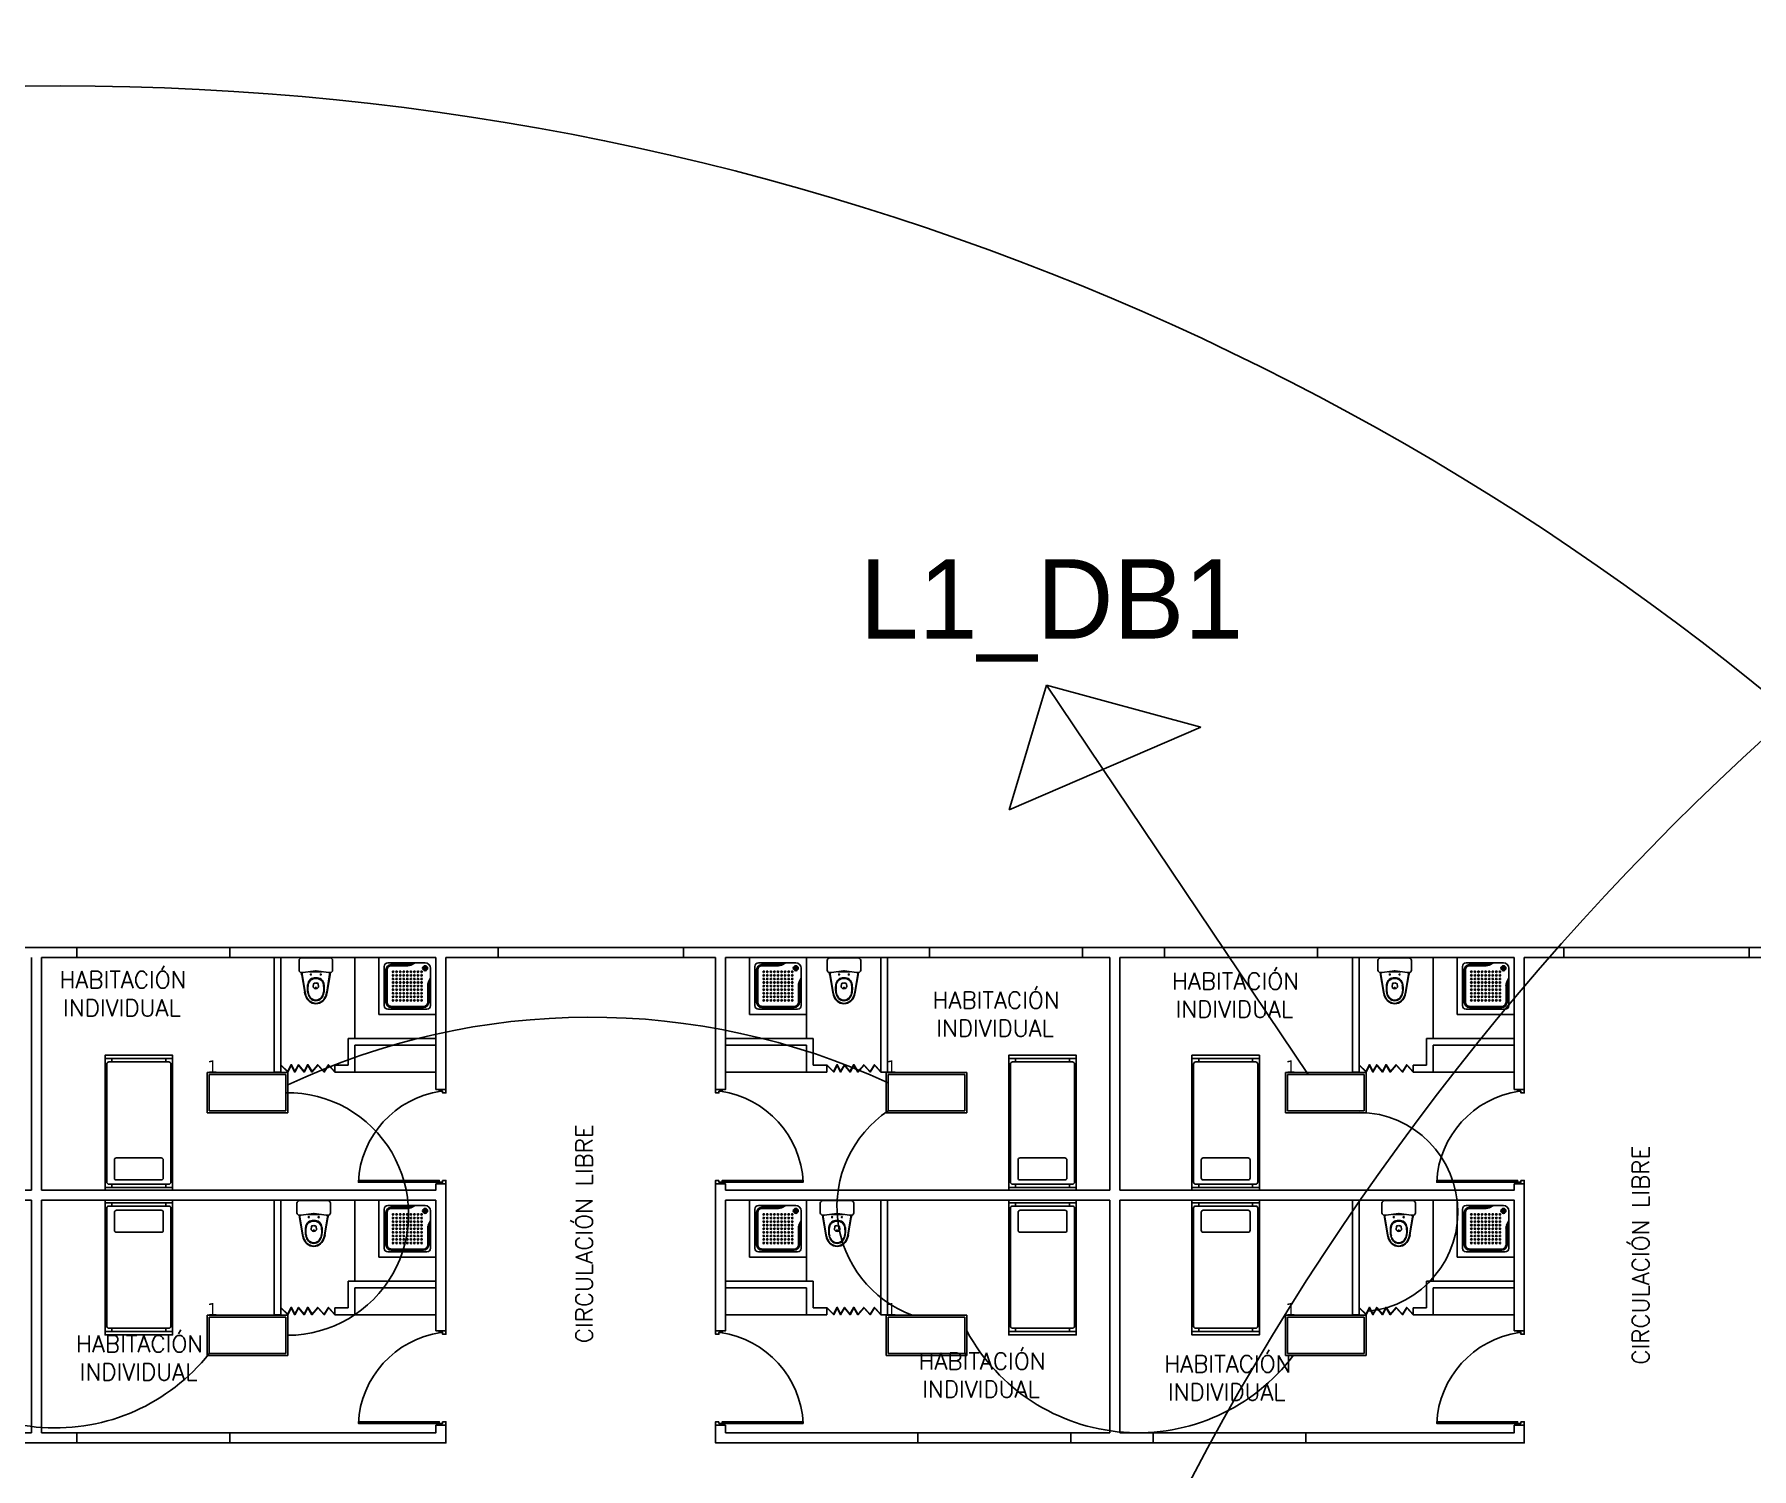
# Model space of a CAD drawing. Header units: metres. Extents: x -24 to 527, y -154 to 95.
# Drawn here: x 16.04 to 41.52, y 48.71 to 69.99 of the extents above; entities that cross this region are included whole.
import ezdxf

# ---------------------------------------------------------------- set-up
doc = ezdxf.new("R2010")
doc.units = ezdxf.units.M
doc.header["$MEASUREMENT"] = 0
for name, color, linetype in [('AN-TEXTO', 3, 'Continuous'), ('AR-MOBILIRIO', 1, 'Continuous'), ('AR-MUROS', 6, 'Continuous'), ('AR-PUERTAS', 2, 'Continuous'), ('AR-VENTANAS', 2, 'Continuous'), ('S.H.', 2, 'Continuous')]:
    doc.layers.add(name, color=color, linetype=linetype)
doc.layers.add('EQUIPO', color=1, linetype='Continuous', lineweight=0)
doc.styles.add('REGULAR-2.5', font='romans.shx', dxfattribs={"height": 2.5})
doc.styles.add('TableTextStyle', font='')
doc.styles.get('TableTextStyle').set_extended_font_data('VERDANA.TTF')

# ---------------------------------------------------------------- blocks, each defined once
blk = doc.blocks.new('AR-PUERTA 2')
at = {"layer": 'AR-PUERTAS', "linetype": 'Continuous'}
for points in [[(-1.354, -0.058), (-1.354, -0.008), (-1.329, -0.008), (-1.329, 0.042), (-1.379, 0.042), (-1.379, -0.058)], [(-0.029, -0.008), (-0.029, 0.042), (0.021, 0.042), (0.021, -0.058), (-0.004, -0.058), (-0.004, -0.008)], [(-0.004, -0.058), (-0.004, -1.258), (-0.029, -1.258), (-0.029, -0.058)]]:
    blk.add_lwpolyline(points, close=True, dxfattribs=at)
blk.add_arc((0.061, 0.169), 1.428, 188.1236, 267.3924, dxfattribs=at)
blk = doc.blocks.new('31643339')
at = {"layer": 'AR-MOBILIRIO'}
for p, q in [((0.038, 0.5), (0.038, -0.5)), ((0.038, 0.4), (0.087, 0.4)), ((1.9, 0.4), (1.95, 0.4)), ((1.95, 0.5), (1.95, -0.5)), ((0.038, -0.4), (0.087, -0.4)), ((1.9, -0.4), (1.95, -0.4))]:
    blk.add_line(p, q, dxfattribs=at)
blk.add_lwpolyline([(0, -0.5), (0, 0.5), (2, 0.5), (2, -0.5)], close=True, dxfattribs=at)
for points in [[(1.87, 0.475, -0.414214), (1.9, 0.445), (1.9, -0.445, -0.414214), (1.87, -0.475), (0.117, -0.475, -0.414214), (0.087, -0.445), (0.087, 0.445, -0.414214), (0.117, 0.475)], [(0.15, -0.332, 0.414214), (0.18, -0.362), (0.447, -0.362, 0.414214), (0.477, -0.332), (0.477, 0.333, 0.414214), (0.447, 0.363), (0.18, 0.363, 0.414214), (0.15, 0.333)]]:
    blk.add_lwpolyline(points, format="xyb", close=True, dxfattribs=at)
blk = doc.blocks.new('AR-PUERTA ACORDION')
at = {"layer": 'AR-PUERTAS'}
blk.add_lwpolyline([(-0.386, 0.049), (-0.288, -0.046), (-0.235, 0.057), (-0.185, -0.044), (-0.129, 0.054), (-0.046, -0.045), (0.01, 0.056), (0.073, -0.046), (0.158, 0.053), (0.252, -0.046), (0.317, 0.054), (0.41, -0.047), (0.41, -0.054), (0.318, 0.046), (0.253, -0.054), (0.158, 0.046), (0.072, -0.054), (0.01, 0.046), (-0.045, -0.054), (-0.128, 0.046), (-0.185, -0.054), (-0.235, 0.046), (-0.287, -0.054), (-0.39, 0.046)], close=True, dxfattribs=at)
blk = doc.blocks.new('A$C05366594')
at = {"layer": 'AR-MOBILIRIO', "linetype": 'Continuous'}
for p, q in [((0, 0), (0, 0.72)), ((0, 0.72), (0.72, 0.72)), ((0.113, 0.653), (0.585, 0.653)), ((0.428, 0.653), (0.397, 0.637)), ((0.72, 0.72), (0.72, 0)), ((0.068, 0.113), (0.068, 0.608)), ((0.09, 0.563), (0.09, 0.158)), ((0.367, 0.63), (0.158, 0.63)), ((0.653, 0.585), (0.653, 0.113)), ((0.63, 0.367), (0.63, 0.158)), ((0.653, 0.428), (0.637, 0.397)), ((0.72, 0), (0, 0)), ((0.608, 0.068), (0.113, 0.068)), ((0.563, 0.09), (0.158, 0.09))]:
    blk.add_line(p, q, dxfattribs=at)
at = {"layer": 'AR-MOBILIRIO', "color": 250}
for p, q in [((0.458, 0.653), (0.403, 0.625)), ((0.104, 0.563), (0.104, 0.158)), ((0.367, 0.617), (0.158, 0.617)), ((0.653, 0.458), (0.625, 0.403)), ((0.617, 0.367), (0.617, 0.158)), ((0.563, 0.104), (0.158, 0.104))]:
    blk.add_line(p, q, dxfattribs=at)
at = {"layer": 'AR-MOBILIRIO', "linetype": 'Continuous'}
for centre, major_axis, start_param, end_param in [((0.113, 0.608), (0.0318, 0.0318), 0.785398, 2.356194), ((0.585, 0.585), (0.0477, 0.0477), 5.497787, 7.068583), ((0.158, 0.563), (0.0477, 0.0477), 0.785398, 2.356194), ((0.367, 0.698), (0.0477, 0.0477), 3.926991, 4.390638), ((0.698, 0.367), (-0.0477, 0.0477), 0.321751, 0.785398), ((0.113, 0.113), (-0.0318, 0.0318), 0.785398, 2.356194), ((0.158, 0.158), (-0.0477, 0.0477), 0.785398, 2.356194), ((0.158, 0.158), (-0.0477, 0.0477), 0.785398, 2.356194), ((0.563, 0.158), (0.0477, 0.0477), 3.926991, 5.497787), ((0.608, 0.113), (-0.0318, 0.0318), 2.356194, 3.926991)]:
    blk.add_ellipse(centre, major_axis=major_axis, ratio=1, start_param=start_param, end_param=end_param, dxfattribs=at)
at = {"layer": 'AR-MOBILIRIO', "color": 250}
for centre, major_axis, start_param, end_param in [((0.158, 0.563), (-0.0382, 0.0382), -0.785398, 0.785398), ((0.18, 0.54), (-0.00636, 0.00636), -0.785398, 5.497787), ((0.18, 0.495), (-0.00636, 0.00636), -0.785398, 5.497787), ((0.18, 0.45), (-0.00636, 0.00636), -0.785398, 5.497787), ((0.225, 0.54), (0.00636, 0.00636), 0.785398, 7.068583), ((0.225, 0.495), (0.00636, 0.00636), 0.785398, 7.068583), ((0.225, 0.45), (0.00636, 0.00636), 0.785398, 7.068583), ((0.27, 0.54), (0.00636, 0.00636), 0.785398, 7.068583), ((0.27, 0.495), (0.00636, 0.00636), 0.785398, 7.068583), ((0.27, 0.45), (0.00636, 0.00636), 0.785398, 7.068583), ((0.315, 0.54), (-0.00636, 0.00636), -0.785398, 5.497787), ((0.315, 0.495), (-0.00636, 0.00636), -0.785398, 5.497787), ((0.315, 0.45), (-0.00636, 0.00636), -0.785398, 5.497787), ((0.36, 0.54), (-0.00636, 0.00636), -0.785398, 5.497787), ((0.36, 0.495), (-0.00636, 0.00636), -0.785398, 5.497787), ((0.36, 0.45), (-0.00636, 0.00636), -0.785398, 5.497787), ((0.367, 0.698), (0.0573, 0.0573), 3.926991, 4.390638), ((0.405, 0.54), (-0.00636, 0.00636), -0.785398, 5.497787), ((0.405, 0.495), (-0.00636, 0.00636), -0.785398, 5.497787), ((0.405, 0.45), (-0.00636, 0.00636), -0.785398, 5.497787), ((0.45, 0.54), (0.00636, 0.00636), 0.785398, 7.068583), ((0.45, 0.495), (0.00636, 0.00636), 0.785398, 7.068583), ((0.45, 0.45), (0.00636, 0.00636), 0.785398, 7.068583), ((0.495, 0.54), (0.00636, 0.00636), 0.785398, 7.068583), ((0.495, 0.495), (0.00636, 0.00636), 0.785398, 7.068583), ((0.495, 0.45), (0.00636, 0.00636), 0.785398, 7.068583), ((0.54, 0.54), (-0.00636, 0.00636), -0.785398, 5.497787), ((0.54, 0.495), (-0.00636, 0.00636), -0.785398, 5.497787), ((0.54, 0.45), (-0.00636, 0.00636), -0.785398, 5.497787), ((0.585, 0.585), (0.0223, 0.0223), 0.785398, 7.068583), ((0.585, 0.585), (-0.00955, 0.00955), -0.785398, 5.497787), ((0.576, 0.585), (0.00286, 0.00286), 0.785398, 7.068583), ((0.581, 0.592), (0.00286, 0.00286), 0.785398, 7.068583), ((0.581, 0.578), (0.00286, 0.00286), 0.785398, 7.068583), ((0.589, 0.592), (0.00286, 0.00286), 0.785398, 7.068583), ((0.589, 0.578), (0.00286, 0.00286), 0.785398, 7.068583), ((0.594, 0.585), (0.00286, 0.00286), 0.785398, 7.068583), ((0.18, 0.405), (-0.00636, 0.00636), -0.785398, 5.497787), ((0.18, 0.36), (-0.00636, 0.00636), -0.785398, 5.497787), ((0.18, 0.315), (-0.00636, 0.00636), -0.785398, 5.497787), ((0.18, 0.27), (-0.00636, 0.00636), -0.785398, 5.497787), ((0.18, 0.225), (-0.00636, 0.00636), -0.785398, 5.497787), ((0.225, 0.405), (0.00636, 0.00636), 0.785398, 7.068583), ((0.225, 0.36), (0.00636, 0.00636), 0.785398, 7.068583), ((0.225, 0.315), (0.00636, 0.00636), 0.785398, 7.068583), ((0.225, 0.27), (0.00636, 0.00636), 0.785398, 7.068583), ((0.225, 0.225), (0.00636, 0.00636), 0.785398, 7.068583), ((0.27, 0.405), (0.00636, 0.00636), 0.785398, 7.068583), ((0.27, 0.36), (0.00636, 0.00636), 0.785398, 7.068583), ((0.27, 0.315), (0.00636, 0.00636), 0.785398, 7.068583), ((0.27, 0.27), (0.00636, 0.00636), 0.785398, 7.068583), ((0.27, 0.225), (0.00636, 0.00636), 0.785398, 7.068583), ((0.315, 0.36), (-0.00636, 0.00636), -0.785398, 5.497787), ((0.315, 0.315), (-0.00636, 0.00636), -0.785398, 5.497787), ((0.315, 0.27), (-0.00636, 0.00636), -0.785398, 5.497787), ((0.315, 0.225), (-0.00636, 0.00636), -0.785398, 5.497787), ((0.315, 0.405), (-0.00636, 0.00636), -0.785398, 5.497787), ((0.36, 0.405), (-0.00636, 0.00636), -0.785398, 5.497787), ((0.36, 0.36), (-0.00636, 0.00636), -0.785398, 5.497787), ((0.36, 0.315), (-0.00636, 0.00636), -0.785398, 5.497787), ((0.36, 0.27), (-0.00636, 0.00636), -0.785398, 5.497787), ((0.36, 0.225), (-0.00636, 0.00636), -0.785398, 5.497787), ((0.405, 0.405), (-0.00636, 0.00636), -0.785398, 5.497787), ((0.405, 0.36), (-0.00636, 0.00636), -0.785398, 5.497787), ((0.405, 0.315), (-0.00636, 0.00636), -0.785398, 5.497787), ((0.405, 0.27), (-0.00636, 0.00636), -0.785398, 5.497787), ((0.405, 0.225), (-0.00636, 0.00636), -0.785398, 5.497787), ((0.45, 0.405), (0.00636, 0.00636), 0.785398, 7.068583), ((0.45, 0.36), (0.00636, 0.00636), 0.785398, 7.068583), ((0.45, 0.315), (0.00636, 0.00636), 0.785398, 7.068583), ((0.45, 0.27), (0.00636, 0.00636), 0.785398, 7.068583), ((0.45, 0.225), (0.00636, 0.00636), 0.785398, 7.068583), ((0.495, 0.405), (0.00636, 0.00636), 0.785398, 7.068583), ((0.495, 0.36), (0.00636, 0.00636), 0.785398, 7.068583), ((0.495, 0.315), (0.00636, 0.00636), 0.785398, 7.068583), ((0.495, 0.27), (0.00636, 0.00636), 0.785398, 7.068583), ((0.495, 0.225), (0.00636, 0.00636), 0.785398, 7.068583), ((0.54, 0.36), (-0.00636, 0.00636), -0.785398, 5.497787), ((0.54, 0.315), (-0.00636, 0.00636), -0.785398, 5.497787), ((0.54, 0.27), (-0.00636, 0.00636), -0.785398, 5.497787), ((0.54, 0.225), (-0.00636, 0.00636), -0.785398, 5.497787), ((0.54, 0.405), (-0.00636, 0.00636), -0.785398, 5.497787), ((0.698, 0.367), (-0.0573, 0.0573), 0.321751, 0.785398), ((0.158, 0.158), (-0.0382, 0.0382), 0.785398, 2.356194), ((0.158, 0.158), (0.0382, 0.0382), 2.356194, 3.926991), ((0.18, 0.18), (-0.00636, 0.00636), -0.785398, 5.497787), ((0.225, 0.18), (0.00636, 0.00636), 0.785398, 7.068583), ((0.27, 0.18), (0.00636, 0.00636), 0.785398, 7.068583), ((0.315, 0.18), (-0.00636, 0.00636), -0.785398, 5.497787), ((0.36, 0.18), (-0.00636, 0.00636), -0.785398, 5.497787), ((0.405, 0.18), (-0.00636, 0.00636), -0.785398, 5.497787), ((0.45, 0.18), (0.00636, 0.00636), 0.785398, 7.068583), ((0.495, 0.18), (0.00636, 0.00636), 0.785398, 7.068583), ((0.54, 0.18), (-0.00636, 0.00636), -0.785398, 5.497787), ((0.563, 0.158), (0.0382, 0.0382), 3.926991, 5.497787)]:
    blk.add_ellipse(centre, major_axis=major_axis, ratio=1, start_param=start_param, end_param=end_param, dxfattribs=at)
blk = doc.blocks.new('1p-toppiece')
at = {"layer": 'AR-MOBILIRIO'}
for p, q in [((-0.532, 0.174), (-0.265, 0.22)), ((-0.232, 0.219), (-0.531, 0.169)), ((-0.485, 0.003), (-0.485, 0.003)), ((-0.485, 0.003), (-0.485, 0.003)), ((-0.485, 0.003), (-0.485, 0.003)), ((-0.485, 0.003), (-0.485, 0.003)), ((-0.485, 0.003), (-0.485, 0.003)), ((-0.485, 0.003), (-0.485, 0.003)), ((-0.485, 0.003), (-0.485, 0.003)), ((-0.485, 0.003), (-0.485, 0.003)), ((-0.406, 0.039), (-0.443, 0.044)), ((-0.232, 0.22), (-0.232, 0.195)), ((-0.205, 0.008), (-0.232, 0.195)), ((-0.218, 0.098), (-0.218, 0.003)), ((-0.218, -0.093), (-0.218, 0.003)), ((-0.047, 0.26), (-0.192, 0.26)), ((-0.007, 0.22), (-0.007, -0.214)), ((-0.532, -0.169), (-0.265, -0.215)), ((-0.232, -0.214), (-0.531, -0.163)), ((-0.406, -0.034), (-0.443, -0.039)), ((-0.232, -0.189), (-0.205, -0.003)), ((-0.232, -0.189), (-0.232, -0.214)), ((-0.047, -0.254), (-0.192, -0.254))]:
    blk.add_line(p, q, dxfattribs=at)
blk.add_lwpolyline([(-0.467, -0.009, 0.139005), (-0.464, -0.009, 0.107089), (-0.461, -0.006, 0.080212), (-0.46, -0.002, 0.06796), (-0.459, 0.003, 0.06796), (-0.46, 0.007, 0.080212), (-0.461, 0.011, 0.107089), (-0.464, 0.014, 0.139005), (-0.467, 0.015, 0.139005), (-0.47, 0.014, 0.107089), (-0.473, 0.011, 0.080212), (-0.474, 0.007, 0.06796), (-0.475, 0.003, 0.06796), (-0.474, -0.002, 0.080212), (-0.473, -0.006, 0.107089), (-0.47, -0.009, 0.139005)], format="xyb", close=True, dxfattribs=at)
for centre in [(-0.26, 0.078), (-0.26, -0.072)]:
    blk.add_circle(centre, 0.008, dxfattribs=at)
for centre, radius, start, end in [((-0.545, -0.004), 0.165, 137.5273, 177.8064), ((-0.545, 0.009), 0.165, 182.1936, 222.4727), ((-0.545, -0.004), 0.159, 137.1746, 177.7477), ((-0.545, 0.009), 0.159, 182.2523, 222.8254), ((-0.518, -0.034), 0.206, 106.927, 136.493), ((-0.541, -0.003), 0.122, 134.1142, 177.24), ((-0.541, 0.008), 0.122, 182.76, 225.8858), ((-0.518, -0.034), 0.2, 106.5054, 136.1127), ((-0.541, -0.003), 0.115, 133.4423, 177.1285), ((-0.541, 0.008), 0.115, 182.8715, 226.5577), ((-0.519, -0.031), 0.157, 102.7254, 132.8308), ((-0.52, -0.03), 0.15, 101.8667, 132.1155), ((-0.482, -0.117), 0.296, 99.7929, 108.8085), ((-0.482, -0.12), 0.292, 99.5848, 108.4322), ((-0.482, -0.148), 0.279, 90.6669, 104.9929), ((-0.482, -0.156), 0.281, 90.6819, 104.1933), ((-0.474, -0.297), 0.428, 81.7587, 91.4179), ((-0.488, -0.362), 0.487, 81.705, 89.6761), ((-0.434, 0.003), 0.0456, 126.1832, 180), ((-0.434, 0.003), 0.0456, 180, 233.8168), ((-0.447, 0.019), 0.025, 82.2348, 126.1832), ((-0.434, -0.002), 0.123, 44.007, 82.2929), ((-0.431, -0.004), 0.132, 44.3018, 82.295), ((-0.408, 0.024), 0.015, 13.7696, 82.2348), ((-0.495, 0.003), 0.105, 0, 13.7696), ((-0.495, 0.003), 0.105, 346.2304, 0), ((-0.46, 0.006), 0.138, 358.6352, 34.0042), ((-0.46, -0.001), 0.138, 325.9958, 1.3648), ((-0.441, 0.008), 0.132, 357.4666, 37.446), ((-0.441, -0.003), 0.132, 322.554, 2.5334), ((-0.24, 0.073), 0.15, 87.0389, 99.7929), ((-0.192, 0.22), 0.04, 90, 180), ((-0.244, 0.003), 0.04, 351.6776, 8.3142), ((-0.047, 0.22), 0.04, 0, 90), ((-0.518, 0.039), 0.206, 223.507, 253.073), ((-0.518, 0.039), 0.2, 223.8873, 253.4946), ((-0.519, 0.036), 0.157, 227.1692, 257.2746), ((-0.52, 0.036), 0.15, 227.8845, 258.1333), ((-0.482, 0.122), 0.296, 251.1915, 260.2071), ((-0.482, 0.125), 0.292, 251.5678, 260.4152), ((-0.482, 0.153), 0.279, 255.0071, 269.3331), ((-0.482, 0.161), 0.281, 255.8067, 269.3181), ((-0.488, 0.368), 0.487, 270.3239, 278.295), ((-0.474, 0.302), 0.428, 268.5821, 278.2413), ((-0.447, -0.014), 0.025, 233.8168, 277.7652), ((-0.434, 0.007), 0.123, 277.7071, 315.993), ((-0.431, 0.009), 0.132, 277.705, 315.6982), ((-0.408, -0.019), 0.015, 277.7652, 346.2304), ((-0.24, -0.067), 0.15, 260.2071, 272.966), ((-0.192, -0.214), 0.04, 180, 270), ((-0.047, -0.214), 0.04, 270, 360)]:
    blk.add_arc(centre, radius, start, end, dxfattribs=at)

msp = doc.modelspace()

# ---------------------------------------------------------------- linework, layer by layer
at = {"layer": 'AR-MUROS'}
for p, q in [((20.7, 55.097), (22, 55.097)), ((27.6, 55.097), (26.3, 55.097)), ((36.7, 55.097), (38, 55.097)), ((20.8, 54.997), (22, 54.997)), ((27.5, 54.997), (26.3, 54.997)), ((36.8, 54.997), (38, 54.997)), ((20.7, 54.698), (20.5, 54.698)), ((20.5, 54.698), (20.5, 54.598)), ((20.5, 54.598), (20.8, 54.598)), ((20.8, 54.598), (22, 54.598)), ((27.5, 54.598), (26.3, 54.598)), ((27.8, 54.598), (27.5, 54.598)), ((27.6, 54.698), (27.8, 54.698)), ((27.8, 54.698), (27.8, 54.598)), ((36.7, 54.698), (36.5, 54.698)), ((36.5, 54.698), (36.5, 54.598)), ((36.5, 54.598), (36.8, 54.598)), ((36.8, 54.598), (38, 54.598)), ((22, 54.339), (22.15, 54.339)), ((22.15, 52.939), (22, 52.939)), ((20.7, 51.497), (22, 51.497)), ((27.6, 51.497), (26.3, 51.497)), ((36.7, 51.497), (38, 51.497)), ((20.8, 51.397), (22, 51.397)), ((27.5, 51.397), (26.3, 51.397)), ((36.8, 51.397), (38, 51.397)), ((20.7, 51.098), (20.5, 51.098)), ((20.5, 51.098), (20.5, 50.998)), ((20.5, 50.998), (20.8, 50.998)), ((20.8, 50.998), (22, 50.998)), ((27.5, 50.998), (26.3, 50.998)), ((27.8, 50.998), (27.5, 50.998)), ((27.6, 51.098), (27.8, 51.098)), ((27.8, 51.098), (27.8, 50.998)), ((36.7, 51.098), (36.5, 51.098)), ((36.5, 51.098), (36.5, 50.998)), ((36.5, 50.998), (36.8, 50.998)), ((36.8, 50.998), (38, 50.998)), ((22.15, 50.759), (22, 50.759)), ((22.15, 49.359), (22, 49.359))]:
    msp.add_line(p, q, dxfattribs=at)
for points in [[(93.94, 16.816), (93.94, 56.447), (0, 56.447), (0, 52.137)], [(16.15, 49.097), (10.15, 49.097), (10.15, 49.359), (10.3, 49.359), (10.3, 49.247), (16, 49.247), (16, 52.697), (10.3, 52.697), (10.3, 50.759), (10.15, 50.759), (10.15, 52.697), (10.15, 52.939), (10.3, 52.939), (10.3, 52.847), (16, 52.847), (16, 56.297)], [(16.15, 56.297), (22, 56.297)], [(16.15, 56.297), (22, 56.297)], [(16.15, 56.297), (16.15, 52.847)], [(19.6, 56.297), (19.6, 54.598), (19.7, 54.598), (19.7, 56.297)], [(20.8, 55.097), (20.8, 56.297)], [(22, 56.297), (22, 54.339)], [(22.15, 56.297), (26.15, 56.297)], [(22.15, 56.297), (26.15, 56.297)], [(22.15, 56.297), (22.15, 54.339)], [(32.15, 56.297), (32.15, 52.847), (38, 52.847), (38, 52.939), (38.15, 52.939), (38.15, 52.697), (38.15, 50.759), (38, 50.759), (38, 52.697), (32.15, 52.697), (32.15, 49.247), (38, 49.247), (38, 49.359), (38.15, 49.359), (38.15, 49.097), (32.15, 49.097), (26.15, 49.097), (26.15, 49.359), (26.3, 49.359)], [(32, 56.297), (32, 52.847), (26.3, 52.847), (26.3, 52.939), (26.15, 52.939), (26.15, 50.759), (26.3, 50.759), (26.3, 52.697), (32, 52.697), (32, 49.247), (26.3, 49.247), (26.3, 49.359)], [(26.15, 56.297), (26.15, 54.339), (26.3, 54.339), (26.3, 56.297)], [(26.3, 56.297), (32, 56.297)], [(26.3, 56.297), (32, 56.297)], [(27.5, 55.097), (27.5, 56.297)], [(28.7, 56.297), (28.7, 54.598), (28.6, 54.598), (28.6, 56.297)], [(32.15, 56.297), (38, 56.297)], [(32.15, 56.297), (38, 56.297)], [(35.6, 56.297), (35.6, 54.598), (35.7, 54.598), (35.7, 56.297)], [(36.8, 55.097), (36.8, 56.297)], [(38.15, 56.297), (38.15, 54.339), (38, 54.339), (38, 56.297)], [(38.15, 56.297), (42.15, 56.297)], [(38.15, 56.297), (42.15, 56.297)], [(20.7, 55.097), (20.7, 54.698)], [(27.6, 55.097), (27.6, 54.698)], [(36.7, 55.097), (36.7, 54.698)], [(20.8, 54.997), (20.8, 54.598)], [(27.5, 54.997), (27.5, 54.598)], [(36.8, 54.997), (36.8, 54.598)], [(22, 52.939), (22, 52.847), (16.15, 52.847)], [(22.15, 52.939), (22.15, 52.697)], [(16.15, 52.697), (16.15, 49.247)], [(22, 52.697), (16.15, 52.697)], [(19.6, 52.697), (19.6, 50.998), (19.7, 50.998), (19.7, 52.697)], [(20.8, 51.497), (20.8, 52.697)], [(22, 52.697), (22, 50.759)], [(22.15, 52.697), (22.15, 50.759)], [(27.5, 51.497), (27.5, 52.697)], [(28.7, 52.697), (28.7, 50.998), (28.6, 50.998), (28.6, 52.697)], [(35.6, 52.697), (35.6, 50.998), (35.7, 50.998), (35.7, 52.697)], [(36.8, 51.497), (36.8, 52.697)], [(20.7, 51.497), (20.7, 51.098)], [(27.6, 51.497), (27.6, 51.098)], [(36.7, 51.497), (36.7, 51.098)], [(20.8, 51.397), (20.8, 50.998)], [(27.5, 51.397), (27.5, 50.998)], [(36.8, 51.397), (36.8, 50.998)], [(22, 49.359), (22, 49.247), (16.15, 49.247)], [(22.15, 49.359), (22.15, 49.097), (16.15, 49.097)]]:
    msp.add_lwpolyline(points, dxfattribs=at)
at = {"layer": 'AR-PUERTAS'}
for p, q in [((30.508, 58.49), (31.059, 60.338)), ((34.942, 54.56), (31.059, 60.338)), ((31.059, 60.338), (33.352, 59.712)), ((33.352, 59.712), (30.508, 58.49))]:
    msp.add_line(p, q, dxfattribs=at)
for centre in [(68.692, 29.912), (16.426, 29.146)]:
    msp.add_circle(centre, 40.081, dxfattribs=at)
for centre, radius, start, end in [((24.289, 44.898), 10.514, 65.1296, 115.2563), ((19.795, 52.492), 1.8, 270.2705, 90.6843), ((29.667, 52.598), 1.716, 123.8658, 249.561), ((35.685, 52.52), 1.479, 275.5811, 94.9701), ((16.353, 52.229), 2.911, 210.6554, 321.6615), ((32.418, 52.135), 2.889, 208.4948, 322.9223)]:
    msp.add_arc(centre, radius, start, end, dxfattribs=at)
at = {"layer": 'AR-VENTANAS'}
for points in [[(16.673, 56.447), (18.943, 56.447), (18.943, 56.297), (16.673, 56.297)], [(22.922, 56.447), (25.675, 56.447), (25.675, 56.297), (22.922, 56.297)], [(29.324, 56.447), (31.593, 56.447), (31.593, 56.297), (29.324, 56.297)], [(32.813, 56.447), (35.083, 56.447), (35.083, 56.297), (32.813, 56.297)], [(38.735, 56.447), (41.488, 56.447), (41.488, 56.297), (38.735, 56.297)], [(16.673, 49.247), (18.943, 49.247), (18.943, 49.097), (16.673, 49.097)], [(29.153, 49.247), (31.422, 49.247), (31.422, 49.097), (29.153, 49.097)], [(32.641, 49.247), (34.911, 49.247), (34.911, 49.097), (32.641, 49.097)]]:
    msp.add_lwpolyline(points, close=True, dxfattribs=at)
at = {"layer": 'Defpoints'}
for points in [[(19.803, 54.59, 0), (18.606, 54.59, 0)], [(18.606, 54.59, 0), (18.606, 54.59, 0)], [(18.606, 54.59, 0), (19.803, 54.59, 0)], [(18.606, 54.59, 0), (18.606, 53.993, 0)], [(18.606, 53.993, 0), (18.606, 54.59, 0)], [(18.606, 54.59, 0), (18.606, 54.59, 0)], [(18.606, 53.993, 0), (18.606, 54.59, 0)], [(18.606, 54.59, 0), (19.803, 54.59, 0)], [(18.606, 54.59, 0), (18.606, 53.993, 0)], [(19.803, 54.59, 0), (18.606, 54.59, 0)], [(19.773, 54.56, 0), (18.636, 54.56, 0)], [(18.636, 54.56, 0), (18.636, 54.023, 0)], [(18.636, 54.56, 0), (19.773, 54.56, 0)], [(18.636, 54.023, 0), (18.636, 54.56, 0)], [(19.773, 54.023, 0), (19.773, 54.56, 0)], [(19.773, 54.56, 0), (19.773, 54.023, 0)], [(19.803, 54.59, 0), (19.803, 54.59, 0)], [(19.803, 53.993, 0), (19.803, 54.59, 0)], [(19.803, 54.59, 0), (19.803, 54.59, 0)], [(19.803, 54.59, 0), (19.803, 53.993, 0)], [(19.803, 54.59, 0), (19.803, 53.993, 0)], [(19.803, 53.993, 0), (19.803, 54.59, 0)], [(29.878, 54.59, 0), (28.681, 54.59, 0)], [(28.681, 54.59, 0), (28.681, 54.59, 0)], [(28.681, 54.59, 0), (29.878, 54.59, 0)], [(28.681, 54.59, 0), (28.681, 53.993, 0)], [(28.681, 53.993, 0), (28.681, 54.59, 0)], [(28.681, 54.59, 0), (28.681, 54.59, 0)], [(28.681, 53.993, 0), (28.681, 54.59, 0)], [(28.681, 54.59, 0), (29.878, 54.59, 0)], [(28.681, 54.59, 0), (28.681, 53.993, 0)], [(29.878, 54.59, 0), (28.681, 54.59, 0)], [(29.848, 54.56, 0), (28.711, 54.56, 0)], [(28.711, 54.56, 0), (28.711, 54.023, 0)], [(28.711, 54.56, 0), (29.848, 54.56, 0)], [(28.711, 54.023, 0), (28.711, 54.56, 0)], [(29.848, 54.023, 0), (29.848, 54.56, 0)], [(29.848, 54.56, 0), (29.848, 54.023, 0)], [(29.878, 54.59, 0), (29.878, 54.59, 0)], [(29.878, 53.993, 0), (29.878, 54.59, 0)], [(29.878, 54.59, 0), (29.878, 54.59, 0)], [(29.878, 54.59, 0), (29.878, 53.993, 0)], [(29.878, 54.59, 0), (29.878, 53.993, 0)], [(29.878, 53.993, 0), (29.878, 54.59, 0)], [(35.803, 54.59, 0), (34.606, 54.59, 0)], [(34.606, 54.59, 0), (34.606, 54.59, 0)], [(34.606, 54.59, 0), (35.803, 54.59, 0)], [(34.606, 54.59, 0), (34.606, 53.993, 0)], [(34.606, 53.993, 0), (34.606, 54.59, 0)], [(34.606, 54.59, 0), (34.606, 54.59, 0)], [(34.606, 53.993, 0), (34.606, 54.59, 0)], [(34.606, 54.59, 0), (35.803, 54.59, 0)], [(34.606, 54.59, 0), (34.606, 53.993, 0)], [(35.803, 54.59, 0), (34.606, 54.59, 0)], [(35.773, 54.56, 0), (34.636, 54.56, 0)], [(34.636, 54.56, 0), (34.636, 54.023, 0)], [(34.636, 54.56, 0), (35.773, 54.56, 0)], [(34.636, 54.023, 0), (34.636, 54.56, 0)], [(35.773, 54.023, 0), (35.773, 54.56, 0)], [(35.773, 54.56, 0), (35.773, 54.023, 0)], [(35.803, 54.59, 0), (35.803, 54.59, 0)], [(35.803, 53.993, 0), (35.803, 54.59, 0)], [(35.803, 54.59, 0), (35.803, 54.59, 0)], [(35.803, 54.59, 0), (35.803, 53.993, 0)], [(35.803, 54.59, 0), (35.803, 53.993, 0)], [(35.803, 53.993, 0), (35.803, 54.59, 0)], [(18.636, 54.023, 0), (19.773, 54.023, 0)], [(19.773, 54.023, 0), (18.636, 54.023, 0)], [(28.711, 54.023, 0), (29.848, 54.023, 0)], [(29.848, 54.023, 0), (28.711, 54.023, 0)], [(34.636, 54.023, 0), (35.773, 54.023, 0)], [(35.773, 54.023, 0), (34.636, 54.023, 0)], [(18.606, 53.993, 0), (18.606, 53.993, 0)], [(18.606, 53.993, 0), (19.803, 53.993, 0)], [(19.803, 53.993, 0), (18.606, 53.993, 0)], [(18.606, 53.993, 0), (18.606, 53.993, 0)], [(19.803, 53.993, 0), (18.606, 53.993, 0)], [(18.606, 53.993, 0), (19.803, 53.993, 0)], [(19.803, 53.993, 0), (19.803, 53.993, 0)], [(19.803, 53.993, 0), (19.803, 53.993, 0)], [(28.681, 53.993, 0), (28.681, 53.993, 0)], [(28.681, 53.993, 0), (29.878, 53.993, 0)], [(29.878, 53.993, 0), (28.681, 53.993, 0)], [(28.681, 53.993, 0), (28.681, 53.993, 0)], [(29.878, 53.993, 0), (28.681, 53.993, 0)], [(28.681, 53.993, 0), (29.878, 53.993, 0)], [(29.878, 53.993, 0), (29.878, 53.993, 0)], [(29.878, 53.993, 0), (29.878, 53.993, 0)], [(34.606, 53.993, 0), (34.606, 53.993, 0)], [(34.606, 53.993, 0), (35.803, 53.993, 0)], [(35.803, 53.993, 0), (34.606, 53.993, 0)], [(34.606, 53.993, 0), (34.606, 53.993, 0)], [(35.803, 53.993, 0), (34.606, 53.993, 0)], [(34.606, 53.993, 0), (35.803, 53.993, 0)], [(35.803, 53.993, 0), (35.803, 53.993, 0)], [(35.803, 53.993, 0), (35.803, 53.993, 0)], [(19.803, 50.99, 0), (18.606, 50.99, 0)], [(18.606, 50.99, 0), (18.606, 50.99, 0)], [(18.606, 50.99, 0), (19.803, 50.99, 0)], [(18.606, 50.99, 0), (18.606, 50.393, 0)], [(18.606, 50.393, 0), (18.606, 50.99, 0)], [(18.606, 50.99, 0), (18.606, 50.99, 0)], [(18.606, 50.393, 0), (18.606, 50.99, 0)], [(18.606, 50.99, 0), (19.803, 50.99, 0)], [(18.606, 50.99, 0), (18.606, 50.393, 0)], [(19.803, 50.99, 0), (18.606, 50.99, 0)], [(19.803, 50.99, 0), (19.803, 50.99, 0)], [(19.803, 50.393, 0), (19.803, 50.99, 0)], [(19.803, 50.99, 0), (19.803, 50.99, 0)], [(19.803, 50.99, 0), (19.803, 50.393, 0)], [(19.803, 50.99, 0), (19.803, 50.393, 0)], [(19.803, 50.393, 0), (19.803, 50.99, 0)], [(29.878, 50.99, 0), (28.681, 50.99, 0)], [(28.681, 50.99, 0), (28.681, 50.99, 0)], [(28.681, 50.99, 0), (29.878, 50.99, 0)], [(28.681, 50.99, 0), (28.681, 50.393, 0)], [(28.681, 50.393, 0), (28.681, 50.99, 0)], [(28.681, 50.99, 0), (28.681, 50.99, 0)], [(28.681, 50.393, 0), (28.681, 50.99, 0)], [(28.681, 50.99, 0), (29.878, 50.99, 0)], [(28.681, 50.99, 0), (28.681, 50.393, 0)], [(29.878, 50.99, 0), (28.681, 50.99, 0)], [(29.878, 50.99, 0), (29.878, 50.99, 0)], [(29.878, 50.393, 0), (29.878, 50.99, 0)], [(29.878, 50.99, 0), (29.878, 50.99, 0)], [(29.878, 50.99, 0), (29.878, 50.393, 0)], [(29.878, 50.99, 0), (29.878, 50.393, 0)], [(29.878, 50.393, 0), (29.878, 50.99, 0)], [(35.803, 50.99, 0), (34.606, 50.99, 0)], [(34.606, 50.99, 0), (34.606, 50.99, 0)], [(34.606, 50.99, 0), (35.803, 50.99, 0)], [(34.606, 50.99, 0), (34.606, 50.393, 0)], [(34.606, 50.393, 0), (34.606, 50.99, 0)], [(34.606, 50.99, 0), (34.606, 50.99, 0)], [(34.606, 50.393, 0), (34.606, 50.99, 0)], [(34.606, 50.99, 0), (35.803, 50.99, 0)], [(34.606, 50.99, 0), (34.606, 50.393, 0)], [(35.803, 50.99, 0), (34.606, 50.99, 0)], [(35.803, 50.99, 0), (35.803, 50.99, 0)], [(35.803, 50.393, 0), (35.803, 50.99, 0)], [(35.803, 50.99, 0), (35.803, 50.99, 0)], [(35.803, 50.99, 0), (35.803, 50.393, 0)], [(35.803, 50.99, 0), (35.803, 50.393, 0)], [(35.803, 50.393, 0), (35.803, 50.99, 0)], [(19.773, 50.96, 0), (18.636, 50.96, 0)], [(18.636, 50.96, 0), (18.636, 50.423, 0)], [(18.636, 50.96, 0), (19.773, 50.96, 0)], [(18.636, 50.423, 0), (18.636, 50.96, 0)], [(19.773, 50.423, 0), (19.773, 50.96, 0)], [(19.773, 50.96, 0), (19.773, 50.423, 0)], [(29.848, 50.96, 0), (28.711, 50.96, 0)], [(28.711, 50.96, 0), (28.711, 50.423, 0)], [(28.711, 50.96, 0), (29.848, 50.96, 0)], [(28.711, 50.423, 0), (28.711, 50.96, 0)], [(29.848, 50.423, 0), (29.848, 50.96, 0)], [(29.848, 50.96, 0), (29.848, 50.423, 0)], [(35.773, 50.96, 0), (34.636, 50.96, 0)], [(34.636, 50.96, 0), (34.636, 50.423, 0)], [(34.636, 50.96, 0), (35.773, 50.96, 0)], [(34.636, 50.423, 0), (34.636, 50.96, 0)], [(35.773, 50.423, 0), (35.773, 50.96, 0)], [(35.773, 50.96, 0), (35.773, 50.423, 0)], [(18.606, 50.393, 0), (18.606, 50.393, 0)], [(18.606, 50.393, 0), (19.803, 50.393, 0)], [(19.803, 50.393, 0), (18.606, 50.393, 0)], [(18.606, 50.393, 0), (18.606, 50.393, 0)], [(19.803, 50.393, 0), (18.606, 50.393, 0)], [(18.606, 50.393, 0), (19.803, 50.393, 0)], [(18.636, 50.423, 0), (19.773, 50.423, 0)], [(19.773, 50.423, 0), (18.636, 50.423, 0)], [(19.803, 50.393, 0), (19.803, 50.393, 0)], [(19.803, 50.393, 0), (19.803, 50.393, 0)], [(28.681, 50.393, 0), (28.681, 50.393, 0)], [(28.681, 50.393, 0), (29.878, 50.393, 0)], [(29.878, 50.393, 0), (28.681, 50.393, 0)], [(28.681, 50.393, 0), (28.681, 50.393, 0)], [(29.878, 50.393, 0), (28.681, 50.393, 0)], [(28.681, 50.393, 0), (29.878, 50.393, 0)], [(28.711, 50.423, 0), (29.848, 50.423, 0)], [(29.848, 50.423, 0), (28.711, 50.423, 0)], [(29.878, 50.393, 0), (29.878, 50.393, 0)], [(29.878, 50.393, 0), (29.878, 50.393, 0)], [(34.606, 50.393, 0), (34.606, 50.393, 0)], [(34.606, 50.393, 0), (35.803, 50.393, 0)], [(35.803, 50.393, 0), (34.606, 50.393, 0)], [(34.606, 50.393, 0), (34.606, 50.393, 0)], [(35.803, 50.393, 0), (34.606, 50.393, 0)], [(34.606, 50.393, 0), (35.803, 50.393, 0)], [(34.636, 50.423, 0), (35.773, 50.423, 0)], [(35.773, 50.423, 0), (34.636, 50.423, 0)], [(35.803, 50.393, 0), (35.803, 50.393, 0)], [(35.803, 50.393, 0), (35.803, 50.393, 0)]]:
    msp.add_polyline3d(points, dxfattribs=at)

# ---------------------------------------------------------------- block references
at = {"layer": 'AR-MOBILIRIO', "xscale": 1.176120000000083, "yscale": 1.176120000000083, "zscale": 1.176120000000083}
for p in [(21.153, 55.45), (26.653, 55.45), (37.153, 55.45), (21.153, 51.85), (26.653, 51.85), (37.153, 51.85)]:
    msp.add_blockref('A$C05366594', p, dxfattribs=at)
at = {"layer": 'AR-MUROS', "rotation": 270}
for p in [(22.108, 52.96), (38.108, 52.96), (22.108, 49.38), (38.108, 49.38)]:
    msp.add_blockref('AR-PUERTA 2', p, dxfattribs=at)
at = {"layer": 'AR-MUROS', "xscale": -1, "rotation": 90}
for p in [(26.192, 52.96), (26.192, 49.38)]:
    msp.add_blockref('AR-PUERTA 2', p, dxfattribs=at)
at = {"layer": 'AR-VENTANAS'}
for p in [(20.09, 54.652), (28.19, 54.652), (36.09, 54.652), (20.09, 51.052), (28.19, 51.052), (36.09, 51.052)]:
    msp.add_blockref('AR-PUERTA ACORDION', p, dxfattribs=at)
at = {"layer": 'EQUIPO'}
for p, rotation in [((17.593, 52.847), 89.99999999999999), ((31.001, 52.847), 89.99999999999999), ((33.719, 52.847), 89.99999999999999), ((17.593, 52.697), 270), ((31.001, 52.697), 270), ((33.719, 52.697), 270)]:
    msp.add_blockref('31643339', p, dxfattribs=dict(at, rotation=rotation))
at = {"layer": 'S.H.', "xscale": 0.9681450398693042, "yscale": 0.9681450398693042, "zscale": 0.9681450398693042, "rotation": 90}
for p in [(20.222, 56.297), (28.058, 56.297), (36.23, 56.297), (20.191, 52.697), (27.956, 52.697), (36.29, 52.697)]:
    msp.add_blockref('1p-toppiece', p, dxfattribs=at)

# ---------------------------------------------------------------- texts
at = {"layer": 'AN-TEXTO', "char_height": 0.25, "attachment_point": 1, "style": 'REGULAR-2.5'}
for insert in [(16.452, 56.092), (32.96, 56.072), (29.408, 55.79), (16.699, 50.691), (29.199, 50.434), (32.847, 50.393)]:
    msp.add_mtext_dynamic_manual_height_columns('\\pi-0.03715;HABITACIÓN\\P\\pi0.01642;INDIVIDUAL', width=1.9138, gutter_width=1.25, heights=[1.229], dxfattribs=dict(at, insert=insert))
at = {"layer": 'AN-TEXTO', "char_height": 0.25, "attachment_point": 1, "rotation": 90, "style": 'REGULAR-2.5'}
for insert in [(24.075, 49.48), (39.752, 49.162)]:
    msp.add_mtext_dynamic_manual_height_columns('\\pi1.09558;CIRCULACIÓN LIBRE ', width=5.7864, gutter_width=1.25, heights=[0.31], dxfattribs=dict(at, insert=insert))
at = {"layer": 'AR-PUERTAS', "insert": (28.287, 62.206), "char_height": 1.1781, "attachment_point": 1}
msp.add_mtext_dynamic_manual_height_columns('L1_DB1', width=1.17814, gutter_width=5.891, heights=[0], dxfattribs=at)
at = {"layer": 'Defpoints', "style": 'TableTextStyle'}
for p in [(18.606, 54.59), (28.681, 54.59), (34.606, 54.59), (18.606, 50.99), (28.681, 50.99), (34.606, 50.99)]:
    msp.add_text('1', height=0.18, dxfattribs=at).set_placement(p)

doc.saveas('drawing.dxf')
